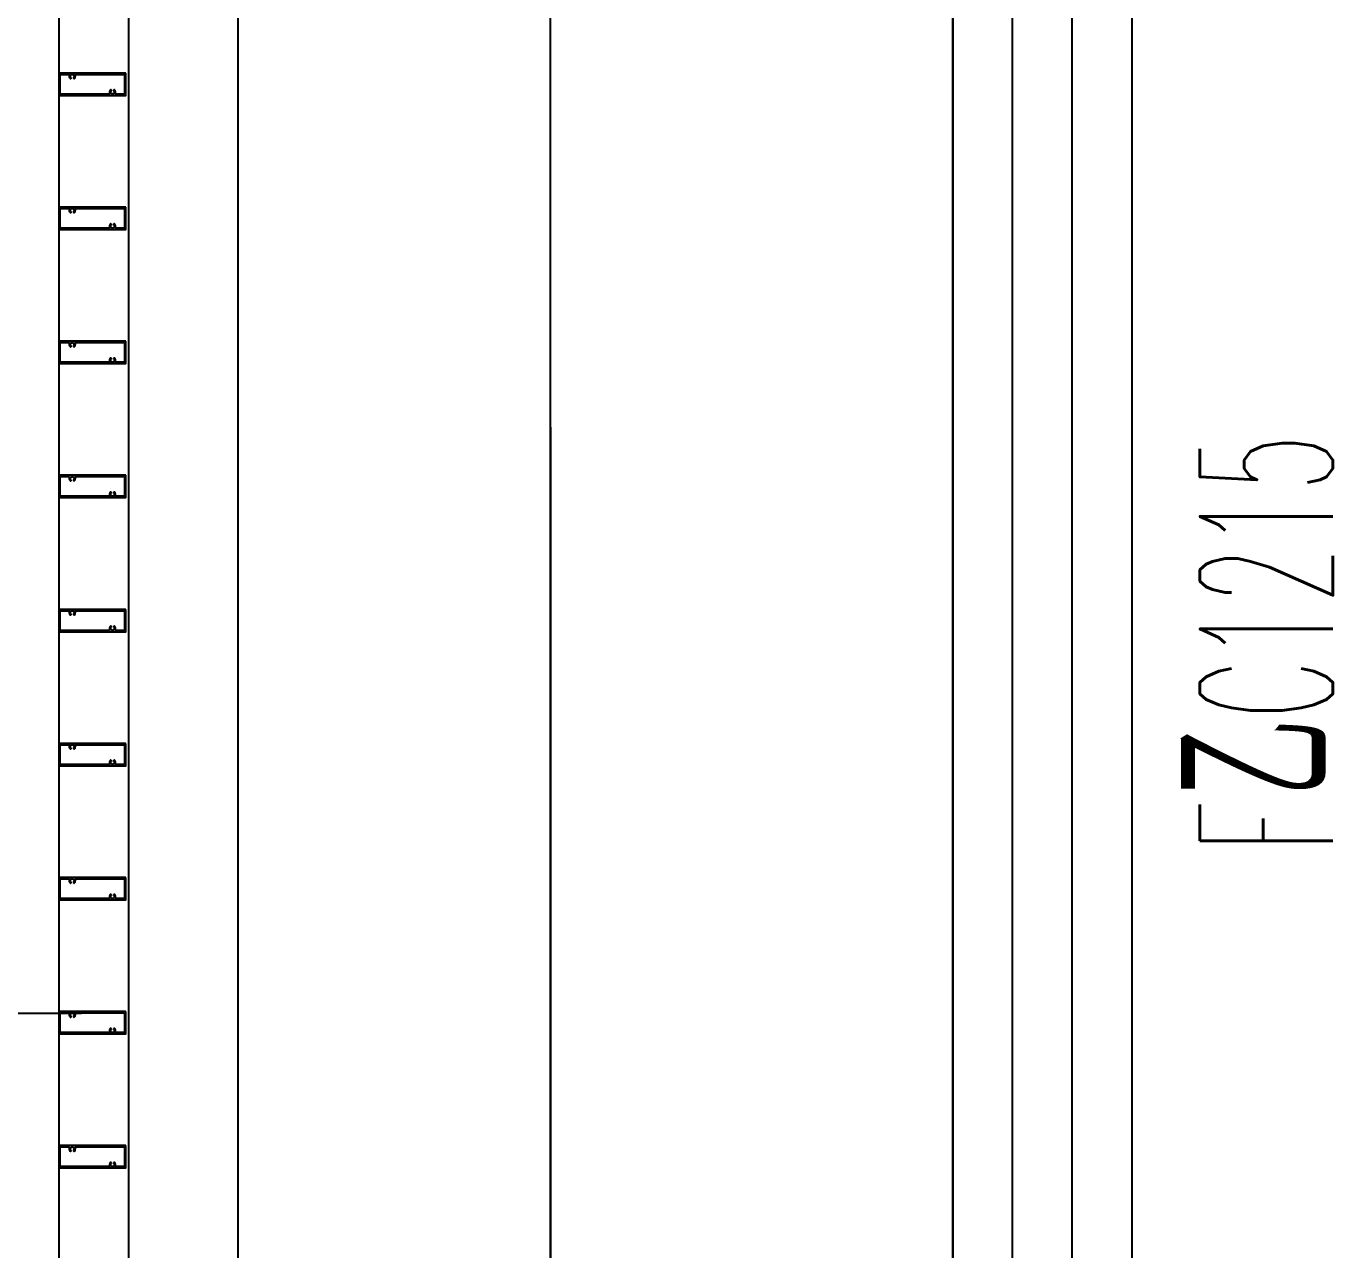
# Model space of a CAD drawing. Header units: millimetres. Extents: x 12351878 to 12381578, y 696206 to 738256.
# Drawn here: x 12366298 to 12367759, y 725662 to 727031 of the extents above; entities that cross this region are included whole.
import ezdxf

# ---------------------------------------------------------------- set-up
doc = ezdxf.new("R2010")
doc.units = ezdxf.units.MM
doc.header["$LTSCALE"] = 1000
doc.linetypes.add('DOTE', pattern=[2.4200000000000004, 2, -0.2, 0.02, -0.2])
for name, color, linetype in [('A-DOOR-FIRE', 10, 'Continuous'), ('A-DWFR-IDEN', 10, 'Continuous'), ('DIM_LEAD', 3, 'Continuous'), ('DOTE', 16, 'DOTE'), ('EXTRUSION-V', 141, 'Continuous'), ('EXTRUSION1', 4, 'Continuous'), ('GZDI-J建筑-立面-后可见线', 252, 'Continuous'), ('SYMBOL', 7, 'Continuous'), ('型材断面填充', 254, 'Continuous')]:
    doc.layers.add(name, color=color, linetype=linetype)
doc.styles.add('_TCH_WINDOW', font='SIMPLEX', dxfattribs={"width": 0.7, "bigfont": 'GBCBIG'})

# ---------------------------------------------------------------- blocks, each defined once
blk = doc.blocks.new('20210923-LC06')
at = {"layer": '型材断面填充', "linetype": 'ByBlock'}
h = blk.add_hatch(color=256, dxfattribs=at)
h.paths.add_polyline_path([(75, 12.5), (0, 12.5), (0, -12.5), (75, -12.5)])
edge = h.paths.add_edge_path(flags=16)
edge.add_arc((72.99999999999272, 10.5), 0.5, 0, 90, ccw=False)
edge.add_line((73.49999999999272, 10.5), (73.49999999999272, -10.5))
edge.add_arc((72.99999999999272, -10.5), 0.5, -90, 0, ccw=False)
edge.add_line((72.99999999999272, -11), (63.70809924347122, -11))
edge.add_arc((63.70809924347122, -10.5), 0.5, 157.9756871616606, 270, ccw=False)
edge.add_arc((59.99999999996362, -8.999999999923602), 3.49999999999024, 337.9756871617368, 405.5224881743313)
edge.add_arc((61.96176195076987, -7.002128601492586), 0.6999999863657048, 45.52248817439985, 150.0000000002586)
edge.add_line((61.35554417992535, -6.652128608311614), (61.30384047733969, -6.741682048123039))
edge.add_arc((61.91005825998582, -7.091682048114308), 0.6999999999930533, 150.000000000497, 224.9738861260881)
edge.add_arc((59.99999999498687, -8.999999999916326), 1.99999999646012, -224.97388637242545, 44.97388612635791, ccw=False)
edge.add_arc((58.08994174066902, -7.091682042391767), 0.6999999964802336, 315.0261136276913, 389.999999996758)
edge.add_line((58.69615952028835, -6.741682044186746), (58.64445582000917, -6.652128608351632))
edge.add_arc((58.0382380491501, -7.002128601496224), 0.6999999863618294, 29.99999999656709, 134.4775118258088)
edge.add_arc((59.99999999995634, -8.999999999923602), 3.499999999985485, 134.4775118257521, 202.0243128383078)
edge.add_arc((56.29190075644874, -10.5), 0.5000000000078625, -89.99999999916622, 22.024312838026788, ccw=False)
edge.add_line((56.29190075645602, -11), (2, -11))
edge.add_arc((2, -10.5), 0.5, 180, 270, ccw=False)
edge.add_line((1.5, -10.5), (1.5, 10.5))
edge.add_arc((2, 10.5), 0.5, 90, 180, ccw=False)
edge.add_line((2, 11), (11.2919007564924, 11))
edge.add_arc((11.29190075648512, 10.49999999998909), 0.5000000000109139, -22.024313129871473, 89.99999999916622, ccw=False)
edge.add_arc((15.00000000499858, 8.999999975909304), 3.500000013615411, 157.9756868698486, 225.5224875408107)
edge.add_arc((13.03823803211708, 7.002128599175194), 0.7000000000041585, 225.5224875403132, 330.0000000028977)
edge.add_line((13.64445581477776, 6.652128599209391), (13.696159520332, 6.741682044186746))
edge.add_arc((13.0899417407054, 7.091682042388129), 0.6999999964831274, 330.0000000037976, 404.9738863725193)
edge.add_arc((14.99999999501597, 8.999999999916326), 1.999999996458775, -44.97388612598962, 224.9738863725727, ccw=False)
edge.add_arc((16.9100582600222, 7.091682048121584), 0.6999999999878389, 135.0261138737017, 209.9999999998008)
edge.add_line((16.30384047738335, 6.741682048130315), (16.355544179969, 6.652128608307976))
edge.add_arc((16.96176195081352, 7.002128601492586), 0.6999999863692359, 209.9999999999993, 314.4775118253916)
edge.add_arc((15.00000000002183, 8.999999999923602), 3.499999999983077, 314.477511825457, 382.0243128382527)
edge.add_arc((18.70809924351488, 10.49999999999272), 0.4999999999930083, 90, 202.0243128382656, ccw=False)
edge.add_line((18.70809924351488, 10.99999999998545), (72.99999999999272, 11))
at = {"color": 0, "linetype": 'ByBlock'}
blk.add_lwpolyline([(75, 12.5), (0, 12.5), (0, -12.5), (75, -12.5)], close=True, dxfattribs=at)
blk.add_lwpolyline([(72.99999999999272, 11, -0.4142135623731147), (73.49999999999272, 10.5), (73.49999999999272, -10.5, -0.4142135623730951), (72.99999999999272, -11), (63.70809924347122, -11, -0.5318455158548693), (63.24458683803095, -10.31249999998909, 0.303569696419431), (62.45220242653158, -6.502660764042957, 0.4903143928775128), (61.35554417992535, -6.652128608311614), (61.30384047733969, -6.741682048123039, 0.339327190915275), (61.41485796841152, -7.586431147374242, -2.41265831870223), (58.58514202763035, -7.586431141295179, 0.339327192099483), (58.69615952028835, -6.741682044186746), (58.64445582000917, -6.652128608351632, 0.4903143928944151), (57.54779757338838, -6.502660764050233, 0.3035696964186377), (56.75541316189629, -10.31249999998909, -0.5318455158544906), (56.29190075645602, -11), (2, -11, -0.4142135623730951), (1.5, -10.5), (1.5, 10.5, -0.4142135623730951), (2, 11), (11.2919007564924, 11, -0.5318455174885397), (11.75541316098679, 10.31249999761349, 0.3035696947912896), (12.5477975412723, 6.502660757421836, 0.4903143963226426), (13.64445581477776, 6.652128599209391), (13.696159520332, 6.741682044186746, 0.3393271920984405), (13.58514202766673, 7.586431141295179, -2.412658318694041), (16.41485796845518, 7.58643114737788, 0.3393271909152766), (16.30384047738335, 6.741682048130315), (16.355544179969, 6.652128608307976, 0.49031439287499), (17.45220242657524, 6.502660764039319, 0.3035696964197462), (18.24458683808189, 10.31249999998545, -0.5318455158541423), (18.70809924351488, 10.99999999998545)], format="xyb", close=True, dxfattribs=at)
blk = doc.blocks.new('gyblcqs2')
at = {"layer": 'EXTRUSION-V'}
for p, q in [((3264.989149881527, 3605.58174330357, 2.422591308793002e-08), (3264.989149881527, -2844.428347484209, 2.635479687953106e-08)), ((3386.999989133328, 1910.571656947373, -2.671660720812546e-08), (3387.000084385276, -2919.418214046163, 4.015512391808419e-08))]:
    blk.add_line(p, q, dxfattribs=at)
at = {"layer": 'EXTRUSION-V', "elevation": -6.907243682693404e-08}
blk.add_lwpolyline([(3186.989286676049, 3605.58174330357), (3186.989286676049, -2844.428347484209)], dxfattribs=at)
at = {"layer": 'GZDI-J建筑-立面-后可见线'}
blk.add_line((3736.999979332089, -2684.799928394496, -1.92606272030549e-09), (3736.999979332089, 1910.5716522726, -6.925038935169097e-08), dxfattribs=at)
at = {"layer": 'EXTRUSION1'}
for p in [(3186.989286676049, -606.9283474842086, -6.694355303533301e-08), (3186.989286676049, -756.9283474842086, -6.694355303533301e-08), (3186.989286676049, -906.9283474842086, -6.694355303533301e-08), (3186.989286676049, -1056.928347484209, -6.694355303533301e-08), (3186.989286676049, -1206.928347484209, -6.694355303533301e-08), (3186.989286676049, -1356.928347484209, -6.694355303533301e-08), (3186.989286676049, -1506.928347484209, -6.694355303533301e-08), (3186.989286676049, -1656.928347484209, -6.694355303533301e-08), (3186.989286676049, -1806.928347484209, -6.694355303533301e-08)]:
    blk.add_blockref('20210923-LC06', p, dxfattribs=at)
blk = doc.blocks.new('gyqs08')
at = {"layer": 'GZDI-J建筑-立面-后可见线'}
blk.add_line((3736.999959552661, 4709.328940968029, -1.445399045143932e-08), (3737.000006243587, 2705.854585408233, -1.411681554184574e-08), dxfattribs=at)
blk = doc.blocks.new('$WINLIB2D$00000001')
at = {"color": 0}
for points in [[(-0.4999999999999964, 0.5000000000000142), (-0.4999999999999964, -0.4999999999999858)], [(-0.4999999999999964, 0.5000000000000142), (0.5000000000000036, 0.5000000000000142)], [(0.5000000000000036, -0.4999999999999858), (0.5000000000000036, 0.5000000000000142)], [(0.5000000000000036, 0.1666666666666714), (-0.4999999999999964, 0.1666666666666714)], [(0.5000000000000036, -0.1666666666666572), (-0.4999999999999964, -0.1666666666666572)], [(-0.4999999999999964, -0.4999999999999858), (0.5000000000000036, -0.4999999999999858)]]:
    blk.add_lwpolyline(points, dxfattribs=at)

msp = doc.modelspace()

# ---------------------------------------------------------------- linework, layer by layer
at = {"layer": 'DIM_LEAD'}
msp.add_line((12366359.99884613, 725926.5), (12365041.49884095, 725926.5), dxfattribs=at)
at = {"layer": 'DOTE'}
msp.add_line((12367334.49875928, 701177.9997836238, -2.480514858583644e-08), (12367334.49875928, 737219.9997836236, -2.480514858583644e-08), dxfattribs=at)

# ---------------------------------------------------------------- block references
at = {"layer": 'A-DOOR-FIRE', "xscale": 1500, "yscale": -200, "zscale": 200, "rotation": 270}
msp.add_blockref('$WINLIB2D$00000001', (12367434.49877675, 726333.5), dxfattribs=at)
at = {"layer": 'SYMBOL'}
for name, p in [('gyblcqs2', (12363147.49884617, 727572.9283430667)), ('gyqs08', (12363147.49884617, 721872.9283430666))]:
    msp.add_blockref(name, p, dxfattribs=at)

# ---------------------------------------------------------------- texts
at = {"layer": 'A-DWFR-IDEN', "style": '_TCH_WINDOW'}
for s, height, width, p in [('C1215', 148.75, 0.4941176470588236, (12367759.49877678, 726255.7553191496)), ('乙', 168.7943262411347, 0.7, (12367759.49877678, 726169.7446808517)), ('F', 148.75, 0.4941176470588236, (12367759.49877678, 726106.7446808517))]:
    msp.add_text(s, height=height, rotation=90, dxfattribs=dict(at, width=width)).set_placement(p)

doc.saveas('drawing.dxf')
